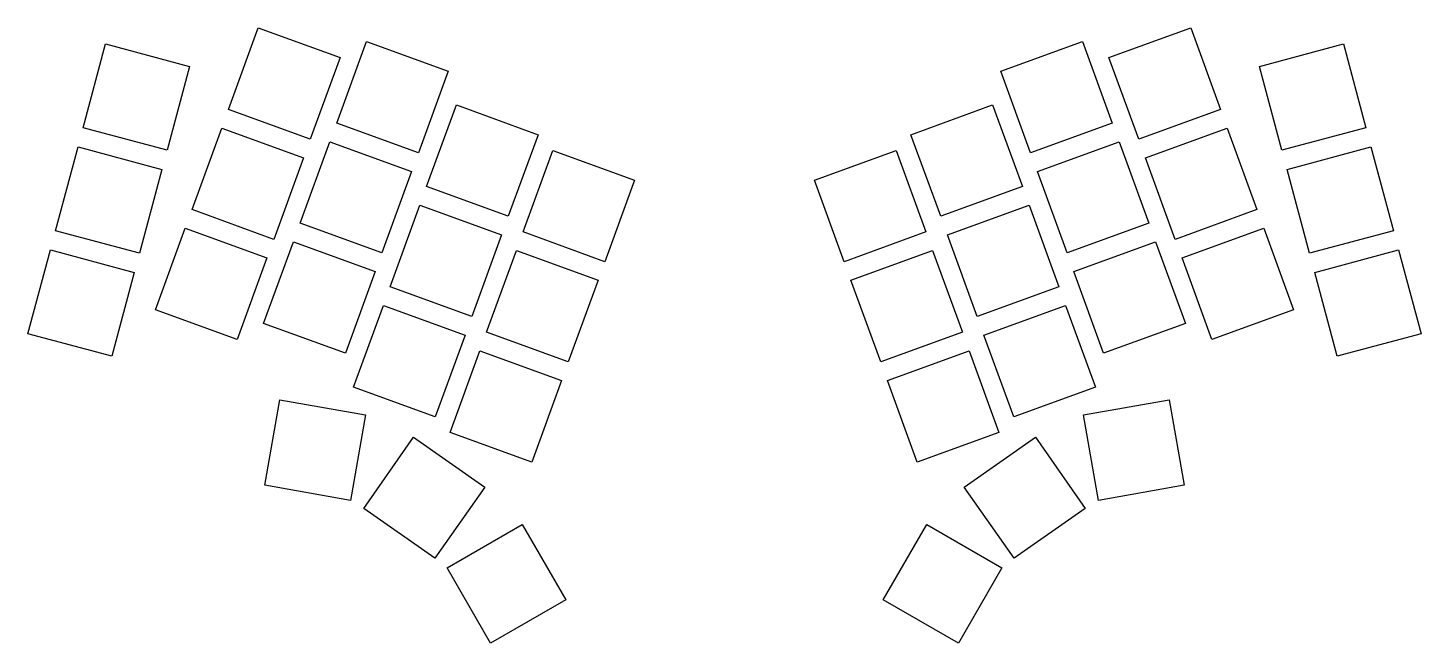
# Model space of a CAD drawing. Header units: millimetres. Extents: x -11 to 277, y -70 to 57.
import ezdxf

# ---------------------------------------------------------------- set-up
doc = ezdxf.new("R2010")
doc.units = ezdxf.units.MM

msp = doc.modelspace()

# ---------------------------------------------------------------- linework, layer by layer
for p, q in [((30.54, 40.14), (36.69, 57.05)), ((36.69, 57.05), (53.61, 50.89)), ((212.83, 50.89), (229.75, 57.05)), ((229.75, 57.05), (235.9, 40.14)), ((0.42, 36.33), (5.08, 53.72)), ((5.08, 53.72), (22.46, 49.06)), ((52.92, 37.31), (59.08, 54.22)), ((59.08, 54.22), (75.99, 48.07)), ((190.45, 48.07), (207.36, 54.22)), ((207.36, 54.22), (213.52, 37.31)), ((243.98, 49.06), (261.36, 53.72)), ((261.36, 53.72), (266.02, 36.33)), ((22.46, 49.06), (17.8, 31.67)), ((53.61, 50.89), (47.45, 33.98)), ((218.99, 33.98), (212.83, 50.89)), ((248.64, 31.67), (243.98, 49.06)), ((75.99, 48.07), (69.83, 31.15)), ((196.61, 31.15), (190.45, 48.07)), ((71.54, 24.15), (77.7, 41.06)), ((77.7, 41.06), (94.61, 34.91)), ((171.83, 34.91), (188.74, 41.06)), ((188.74, 41.06), (194.9, 24.15)), ((47.45, 33.98), (30.54, 40.14)), ((235.9, 40.14), (218.99, 33.98)), ((17.8, 31.67), (0.42, 36.33)), ((22.98, 19.37), (29.13, 36.28)), ((29.13, 36.28), (46.05, 30.13)), ((69.83, 31.15), (52.92, 37.31)), ((94.61, 34.91), (88.45, 17.99)), ((177.99, 17.99), (171.83, 34.91)), ((213.52, 37.31), (196.61, 31.15)), ((220.39, 30.13), (237.31, 36.28)), ((237.31, 36.28), (243.46, 19.37)), ((266.02, 36.33), (248.64, 31.67)), ((-5.3, 14.98), (-0.64, 32.37)), ((-0.64, 32.37), (16.74, 27.71)), ((45.36, 16.54), (51.52, 33.46)), ((51.52, 33.46), (68.43, 27.3)), ((198.01, 27.3), (214.92, 33.46)), ((214.92, 33.46), (221.08, 16.54)), ((249.7, 27.71), (267.08, 32.37)), ((267.08, 32.37), (271.74, 14.98)), ((46.05, 30.13), (39.89, 13.21)), ((91.53, 14.74), (97.69, 31.66)), ((97.69, 31.66), (114.6, 25.5)), ((151.84, 25.5), (168.75, 31.66)), ((168.75, 31.66), (174.91, 14.74)), ((226.55, 13.21), (220.39, 30.13)), ((16.74, 27.71), (12.08, 10.32)), ((68.43, 27.3), (62.27, 10.39)), ((204.17, 10.39), (198.01, 27.3)), ((254.36, 10.32), (249.7, 27.71)), ((88.45, 17.99), (71.54, 24.15)), ((114.6, 25.5), (108.44, 8.59)), ((158, 8.59), (151.84, 25.5)), ((194.9, 24.15), (177.99, 17.99)), ((63.98, 3.38), (70.14, 20.29)), ((70.14, 20.29), (87.05, 14.14)), ((179.39, 14.14), (196.3, 20.29)), ((196.3, 20.29), (202.46, 3.38)), ((39.89, 13.21), (22.98, 19.37)), ((243.46, 19.37), (226.55, 13.21)), ((12.08, 10.32), (-5.3, 14.98)), ((15.42, -1.4), (21.57, 15.52)), ((21.57, 15.52), (38.49, 9.36)), ((62.27, 10.39), (45.36, 16.54)), ((108.44, 8.59), (91.53, 14.74)), ((174.91, 14.74), (158, 8.59)), ((221.08, 16.54), (204.17, 10.39)), ((227.95, 9.36), (244.87, 15.52)), ((244.87, 15.52), (251.02, -1.4)), ((271.74, 14.98), (254.36, 10.32)), ((37.8, -4.22), (43.96, 12.69)), ((43.96, 12.69), (60.87, 6.53)), ((87.05, 14.14), (80.9, -2.78)), ((185.54, -2.78), (179.39, 14.14)), ((205.57, 6.53), (222.48, 12.69)), ((222.48, 12.69), (228.64, -4.22)), ((-11.02, -6.36), (-6.36, 11.02)), ((-6.36, 11.02), (11.02, 6.36)), ((38.49, 9.36), (32.33, -7.55)), ((83.97, -6.02), (90.13, 10.89)), ((90.13, 10.89), (107.04, 4.73)), ((159.4, 4.73), (176.31, 10.89)), ((176.31, 10.89), (182.47, -6.02)), ((234.11, -7.55), (227.95, 9.36)), ((255.42, 6.36), (272.8, 11.02)), ((272.8, 11.02), (277.46, -6.36)), ((11.02, 6.36), (6.36, -11.02)), ((60.87, 6.53), (54.72, -10.38)), ((211.72, -10.38), (205.57, 6.53)), ((260.08, -11.02), (255.42, 6.36)), ((80.9, -2.78), (63.98, 3.38)), ((107.04, 4.73), (100.88, -12.18)), ((165.56, -12.18), (159.4, 4.73)), ((202.46, 3.38), (185.54, -2.78)), ((32.33, -7.55), (15.42, -1.4)), ((56.42, -17.39), (62.58, -0.47)), ((62.58, -0.47), (79.49, -6.63)), ((186.95, -6.63), (203.86, -0.47)), ((203.86, -0.47), (210.02, -17.39)), ((251.02, -1.4), (234.11, -7.55)), ((54.72, -10.38), (37.8, -4.22)), ((228.64, -4.22), (211.72, -10.38)), ((6.36, -11.02), (-11.02, -6.36)), ((79.49, -6.63), (73.34, -23.54)), ((100.88, -12.18), (83.97, -6.02)), ((182.47, -6.02), (165.56, -12.18)), ((193.1, -23.54), (186.95, -6.63)), ((277.46, -6.36), (260.08, -11.02)), ((76.41, -26.79), (82.57, -9.88)), ((82.57, -9.88), (99.48, -16.03)), ((166.96, -16.03), (183.87, -9.88)), ((183.87, -9.88), (190.03, -26.79)), ((99.48, -16.03), (93.33, -32.95)), ((173.11, -32.95), (166.96, -16.03)), ((38.05, -37.76), (41.17, -20.03)), ((41.17, -20.03), (58.9, -23.16)), ((73.34, -23.54), (56.42, -17.39)), ((210.02, -17.39), (193.1, -23.54)), ((207.54, -23.16), (225.27, -20.03)), ((225.27, -20.03), (228.39, -37.76)), ((58.9, -23.16), (55.77, -40.88)), ((210.67, -40.88), (207.54, -23.16)), ((58.52, -42.55), (68.84, -27.8)), ((68.84, -27.8), (83.59, -38.13)), ((93.33, -32.95), (76.41, -26.79)), ((190.03, -26.79), (173.11, -32.95)), ((182.85, -38.13), (197.6, -27.8)), ((197.6, -27.8), (207.92, -42.55)), ((55.77, -40.88), (38.05, -37.76)), ((83.59, -38.13), (73.26, -52.87)), ((193.18, -52.87), (182.85, -38.13)), ((228.39, -37.76), (210.67, -40.88)), ((73.26, -52.87), (58.52, -42.55)), ((207.92, -42.55), (193.18, -52.87)), ((75.77, -54.88), (91.35, -45.88)), ((91.35, -45.88), (100.35, -61.47)), ((166.09, -61.47), (175.09, -45.88)), ((175.09, -45.88), (190.67, -54.88)), ((84.77, -70.47), (75.77, -54.88)), ((190.67, -54.88), (181.67, -70.47)), ((100.35, -61.47), (84.77, -70.47)), ((181.67, -70.47), (166.09, -61.47))]:
    msp.add_line(p, q)

doc.saveas('drawing.dxf')
